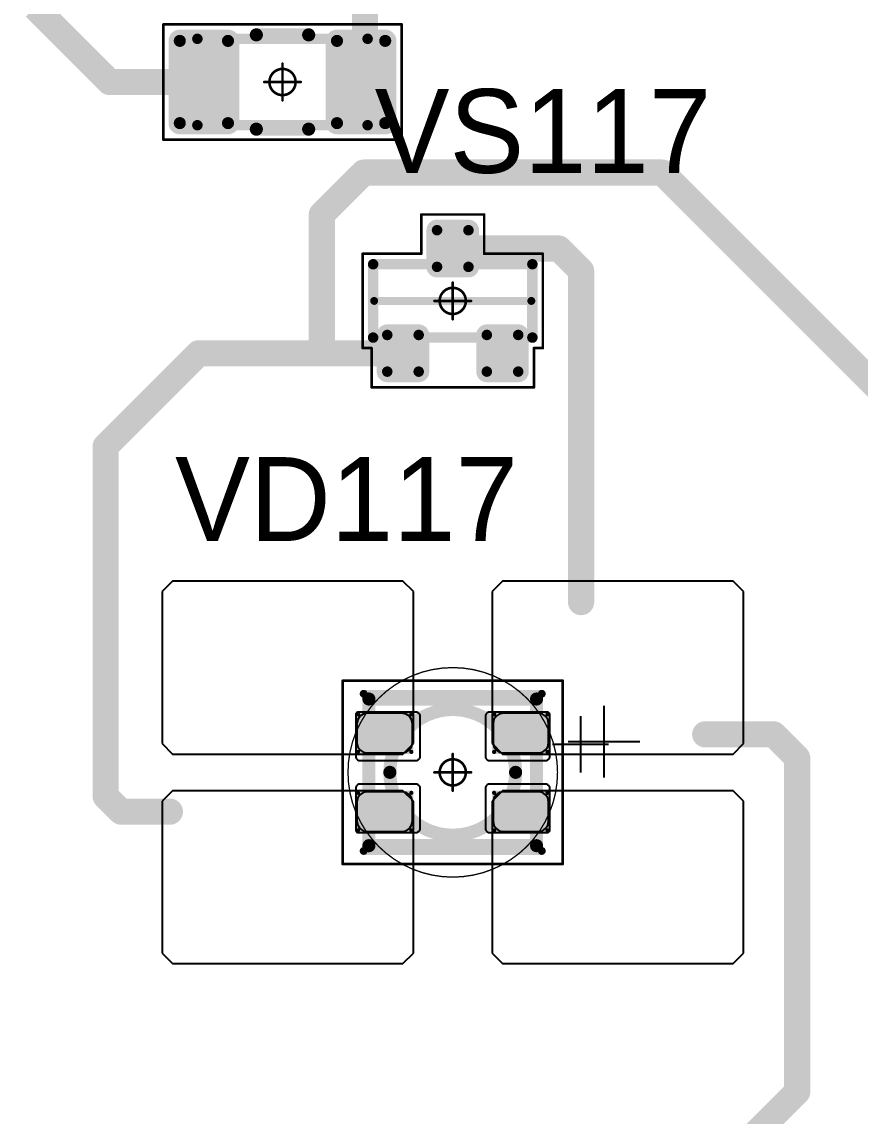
# Model space of a CAD drawing. Header units: millimetres. Extents: x 0 to 400, y 0 to 514.
# Drawn here: x 191.77 to 207.78, y 125.94 to 146.83 of the extents above; entities that cross this region are included whole.
import ezdxf

# ---------------------------------------------------------------- set-up
doc = ezdxf.new("R2010")
doc.units = ezdxf.units.MM
for name, color, linetype in [('Mechanical13', 56, 'Continuous'), ('Mechanical15', 56, 'Continuous'), ('Mechanical2', 216, 'Continuous'), ('TopLayer', 1, 'Continuous'), ('TopOverlay', 2, 'Continuous'), ('TopPaste', 8, 'Continuous'), ('TopSolder', 216, 'Continuous')]:
    doc.layers.add(name, color=color, linetype=linetype)

# ---------------------------------------------------------------- blocks, each defined once
blk = doc.blocks.new('SOT23_65')
at = {"layer": 'Mechanical13', "const_width": 0.2}
for points in [[(-0.7, 1.52), (0.7, 1.52)], [(-0.7, 1.52), (-0.7, -1.52)], [(0.7, 1.52), (0.7, -1.52)], [(-0.7, -1.52), (0.7, -1.52)]]:
    blk.add_lwpolyline(points, dxfattribs=at)
at = {"layer": 'Mechanical13', "const_width": 0.1}
for points in [[(-0.75, 1.52, 1), (-0.65, 1.52, 1)], [(-0.75, 1.52, 1), (-0.65, 1.52, 1)], [(0.65, 1.52, 1), (0.75, 1.52, 1)], [(0.65, 1.52, 1), (0.75, 1.52, 1)], [(-0.75, -1.52, 1), (-0.65, -1.52, 1)], [(-0.75, -1.52, 1), (-0.65, -1.52, 1)], [(0.65, -1.52, 1), (0.75, -1.52, 1)], [(0.65, -1.52, 1), (0.75, -1.52, 1)]]:
    blk.add_lwpolyline(points, format="xyb", close=True, dxfattribs=at)
at = {"layer": 'Mechanical15', "const_width": 0.05}
for points in [[(-0.9, 1.72), (-0.9, 1.55)], [(-0.9, 1.72), (0.9, 1.72)], [(0.9, 1.72), (0.9, 0.6)], [(-1.65, 1.55), (-1.65, -1.55)], [(-1.65, 1.55), (-0.9, 1.55)], [(0.9, 0.6), (1.65, 0.6)], [(1.65, 0.6), (1.65, -0.6)], [(0, 0.35), (0, -0.35)], [(-0.35, 0), (0.35, 0)], [(0.9, -0.6), (1.65, -0.6)], [(0.9, -0.6), (0.9, -1.72)], [(-1.65, -1.55), (-0.9, -1.55)], [(-0.9, -1.55), (-0.9, -1.72)], [(-0.9, -1.72), (0.9, -1.72)]]:
    blk.add_lwpolyline(points, dxfattribs=at)
at = {"layer": 'Mechanical15'}
for points, const_width in [([(-0.913, 1.72, 1), (-0.888, 1.72, 1)], 0.025), ([(-0.913, 1.72, 1), (-0.888, 1.72, 1)], 0.025), ([(0.888, 1.72, 1), (0.913, 1.72, 1)], 0.025), ([(0.888, 1.72, 1), (0.913, 1.72, 1)], 0.025), ([(-1.662, 1.55, 1), (-1.637, 1.55, 1)], 0.025), ([(-1.662, 1.55, 1), (-1.637, 1.55, 1)], 0.025), ([(-0.913, 1.55, 1), (-0.888, 1.55, 1)], 0.025), ([(-0.913, 1.55, 1), (-0.888, 1.55, 1)], 0.025), ([(0.888, 0.6, 1), (0.913, 0.6, 1)], 0.025), ([(0.888, 0.6, 1), (0.913, 0.6, 1)], 0.025), ([(1.637, 0.6, 1), (1.662, 0.6, 1)], 0.025), ([(1.637, 0.6, 1), (1.662, 0.6, 1)], 0.025), ([(0.25, 0, 1), (-0.25, 0, 1)], 0.05), ([(-0.012, 0.35, 1), (0.012, 0.35, 1)], 0.025), ([(-0.362, 0, 1), (-0.337, 0, 1)], 0.025), ([(-0.262, 0, 1), (-0.238, 0, 1)], 0.025), ([(0.238, 0, 1), (0.262, 0, 1)], 0.025), ([(0.337, 0, 1), (0.362, 0, 1)], 0.025), ([(-0.012, -0.35, 1), (0.012, -0.35, 1)], 0.025), ([(0.888, -0.6, 1), (0.913, -0.6, 1)], 0.025), ([(0.888, -0.6, 1), (0.913, -0.6, 1)], 0.025), ([(1.637, -0.6, 1), (1.662, -0.6, 1)], 0.025), ([(1.637, -0.6, 1), (1.662, -0.6, 1)], 0.025), ([(-1.662, -1.55, 1), (-1.637, -1.55, 1)], 0.025), ([(-1.662, -1.55, 1), (-1.637, -1.55, 1)], 0.025), ([(-0.913, -1.55, 1), (-0.888, -1.55, 1)], 0.025), ([(-0.913, -1.55, 1), (-0.888, -1.55, 1)], 0.025), ([(-0.913, -1.72, 1), (-0.888, -1.72, 1)], 0.025), ([(-0.913, -1.72, 1), (-0.888, -1.72, 1)], 0.025), ([(0.888, -1.72, 1), (0.913, -1.72, 1)], 0.025), ([(0.888, -1.72, 1), (0.913, -1.72, 1)], 0.025)]:
    blk.add_lwpolyline(points, format="xyb", close=True, dxfattribs=dict(at, const_width=const_width))
at = {"layer": 'TopLayer', "const_width": 0.1}
for points in [[(-1.4, 1.25, 1), (-1.3, 1.25, 1)], [(-0.7, 1.25, 1), (-0.6, 1.25, 1)], [(-1.4, 0.65, 1), (-1.3, 0.65, 1)], [(-0.7, 0.65, 1), (-0.6, 0.65, 1)], [(0.6, 0.3, 1), (0.7, 0.3, 1)], [(1.3, 0.3, 1), (1.4, 0.3, 1)], [(0.6, -0.3, 1), (0.7, -0.3, 1)], [(1.3, -0.3, 1), (1.4, -0.3, 1)], [(-1.4, -0.65, 1), (-1.3, -0.65, 1)], [(-0.7, -0.65, 1), (-0.6, -0.65, 1)], [(-1.4, -1.25, 1), (-1.3, -1.25, 1)], [(-0.7, -1.25, 1), (-0.6, -1.25, 1)]]:
    blk.add_lwpolyline(points, format="xyb", close=True, dxfattribs=at)
at = {"layer": 'TopLayer'}
for points in [[(-1.35, 1.35), (-1.35, 0.55), (-0.65, 1.35), (-0.65, 0.55)], [(-1.45, 1.25), (-1.45, 0.65), (-0.55, 1.25), (-0.55, 0.65)], [(0.55, 0.3), (0.55, -0.3), (1.45, 0.3), (1.45, -0.3)], [(0.65, 0.4), (0.65, -0.4), (1.35, 0.4), (1.35, -0.4)], [(-1.35, -0.55), (-1.35, -1.35), (-0.65, -0.55), (-0.65, -1.35)], [(-1.45, -0.65), (-1.45, -1.25), (-0.55, -0.65), (-0.55, -1.25)]]:
    blk.add_solid(points, dxfattribs=at)
at = {"layer": 'TopOverlay', "const_width": 0.15}
blk.add_lwpolyline([(0, 1.5), (0, -1.5)], dxfattribs=at)
at = {"layer": 'TopOverlay', "const_width": 0.075}
for points in [[(-0.038, 1.5, 1), (0.038, 1.5, 1)], [(-0.038, -1.5, 1), (0.038, -1.5, 1)]]:
    blk.add_lwpolyline(points, format="xyb", close=True, dxfattribs=at)
at = {"layer": 'TopPaste', "const_width": 0.075}
for points in [[(-1.387, 1.25, 1), (-1.313, 1.25, 1)], [(-0.687, 1.25, 1), (-0.613, 1.25, 1)], [(-1.387, 0.65, 1), (-1.313, 0.65, 1)], [(-0.687, 0.65, 1), (-0.613, 0.65, 1)], [(0.613, 0.3, 1), (0.687, 0.3, 1)], [(1.313, 0.3, 1), (1.387, 0.3, 1)], [(0.613, -0.3, 1), (0.687, -0.3, 1)], [(1.313, -0.3, 1), (1.387, -0.3, 1)], [(-1.387, -0.65, 1), (-1.313, -0.65, 1)], [(-0.687, -0.65, 1), (-0.613, -0.65, 1)], [(-1.387, -1.25, 1), (-1.313, -1.25, 1)], [(-0.687, -1.25, 1), (-0.613, -1.25, 1)]]:
    blk.add_lwpolyline(points, format="xyb", close=True, dxfattribs=at)
at = {"layer": 'TopPaste'}
for points in [[(-1.35, 1.325), (-1.35, 0.575), (-0.65, 1.325), (-0.65, 0.575)], [(-1.425, 1.25), (-1.425, 0.65), (-0.575, 1.25), (-0.575, 0.65)], [(0.575, 0.3), (0.575, -0.3), (1.425, 0.3), (1.425, -0.3)], [(0.65, 0.375), (0.65, -0.375), (1.35, 0.375), (1.35, -0.375)], [(-1.35, -0.575), (-1.35, -1.325), (-0.65, -0.575), (-0.65, -1.325)], [(-1.425, -0.65), (-1.425, -1.25), (-0.575, -0.65), (-0.575, -1.25)]]:
    blk.add_solid(points, dxfattribs=at)
at = {"layer": 'TopSolder', "const_width": 0.202}
for points in [[(-1.451, 1.25, 1), (-1.249, 1.25, 1)], [(-0.751, 1.25, 1), (-0.549, 1.25, 1)], [(-1.451, 0.65, 1), (-1.249, 0.65, 1)], [(-0.751, 0.65, 1), (-0.549, 0.65, 1)], [(0.549, 0.3, 1), (0.751, 0.3, 1)], [(1.249, 0.3, 1), (1.451, 0.3, 1)], [(0.549, -0.3, 1), (0.751, -0.3, 1)], [(1.249, -0.3, 1), (1.451, -0.3, 1)], [(-1.451, -0.65, 1), (-1.249, -0.65, 1)], [(-0.751, -0.65, 1), (-0.549, -0.65, 1)], [(-1.451, -1.25, 1), (-1.249, -1.25, 1)], [(-0.751, -1.25, 1), (-0.549, -1.25, 1)]]:
    blk.add_lwpolyline(points, format="xyb", close=True, dxfattribs=at)
at = {"layer": 'TopSolder'}
for points in [[(-1.35, 1.452), (-1.35, 0.448), (-0.65, 1.452), (-0.65, 0.448)], [(-1.552, 1.25), (-1.552, 0.65), (-0.448, 1.25), (-0.448, 0.65)], [(0.65, 0.502), (0.65, -0.502), (1.35, 0.502), (1.35, -0.502)], [(0.448, 0.3), (0.448, -0.3), (1.552, 0.3), (1.552, -0.3)], [(-1.35, -0.448), (-1.35, -1.452), (-0.65, -0.448), (-0.65, -1.452)], [(-1.552, -0.65), (-1.552, -1.25), (-0.448, -0.65), (-0.448, -1.25)]]:
    blk.add_solid(points, dxfattribs=at)
blk = doc.blocks.new('E65F_238')
at = {"layer": 'Mechanical13'}
for p, q in [((2.441, 1.071), (2.441, 0)), ((1.905, 0.536), (2.976, 0.536))]:
    blk.add_line(p, q, dxfattribs=at)
at = {"layer": 'Mechanical13', "const_width": 0.25}
for points in [[(-1.6, -1.4), (-1.6, 1.4)], [(-1.6, 1.4), (1.6, 1.4)], [(1.6, -1.4), (1.6, 1.4)], [(-1.6, -1.4), (1.6, -1.4)]]:
    blk.add_lwpolyline(points, dxfattribs=at)
at = {"layer": 'Mechanical13'}
for points, const_width in [([(-1.663, 1.4, 1), (-1.538, 1.4, 1)], 0.125), ([(-1.663, 1.4, 1), (-1.538, 1.4, 1)], 0.125), ([(1.537, 1.4, 1), (1.662, 1.4, 1)], 0.125), ([(1.537, 1.4, 1), (1.662, 1.4, 1)], 0.125), ([(1.2, 0, 1), (-1.2, 0, 1)], 0.25), ([(-1.263, 0, 1), (-1.138, 0, 1)], 0.125), ([(1.137, 0, 1), (1.262, 0, 1)], 0.125), ([(-1.663, -1.4, 1), (-1.538, -1.4, 1)], 0.125), ([(-1.663, -1.4, 1), (-1.538, -1.4, 1)], 0.125), ([(1.537, -1.4, 1), (1.662, -1.4, 1)], 0.125), ([(1.537, -1.4, 1), (1.662, -1.4, 1)], 0.125)]:
    blk.add_lwpolyline(points, format="xyb", close=True, dxfattribs=dict(at, const_width=const_width))
at = {"layer": 'Mechanical15', "const_width": 0.05}
for points in [[(-2.1, 1.75), (2.1, 1.75)], [(-2.1, -1.75), (-2.1, 1.75)], [(2.1, -1.75), (2.1, 1.75)], [(0, -0.35), (0, 0.35)], [(0, -0.35), (0, 0.35)], [(-0.35, 0), (0.35, 0)], [(-0.35, 0), (0.35, 0)], [(-2.1, -1.75), (2.1, -1.75)]]:
    blk.add_lwpolyline(points, dxfattribs=at)
at = {"layer": 'Mechanical15'}
for points, const_width in [([(-2.113, 1.75, 1), (-2.088, 1.75, 1)], 0.025), ([(-2.113, 1.75, 1), (-2.088, 1.75, 1)], 0.025), ([(2.087, 1.75, 1), (2.112, 1.75, 1)], 0.025), ([(2.087, 1.75, 1), (2.112, 1.75, 1)], 0.025), ([(0.25, 0, 1), (-0.25, 0, 1)], 0.05), ([(0.25, 0, 1), (-0.25, 0, 1)], 0.05), ([(-0.013, 0.35, 1), (0.012, 0.35, 1)], 0.025), ([(-0.013, 0.35, 1), (0.012, 0.35, 1)], 0.025), ([(-0.363, 0, 1), (-0.338, 0, 1)], 0.025), ([(-0.363, 0, 1), (-0.338, 0, 1)], 0.025), ([(-0.263, 0, 1), (-0.238, 0, 1)], 0.025), ([(-0.263, 0, 1), (-0.238, 0, 1)], 0.025), ([(0.237, 0, 1), (0.262, 0, 1)], 0.025), ([(0.237, 0, 1), (0.262, 0, 1)], 0.025), ([(0.337, 0, 1), (0.362, 0, 1)], 0.025), ([(0.337, 0, 1), (0.362, 0, 1)], 0.025), ([(-0.013, -0.35, 1), (0.012, -0.35, 1)], 0.025), ([(-0.013, -0.35, 1), (0.012, -0.35, 1)], 0.025), ([(-2.113, -1.75, 1), (-2.088, -1.75, 1)], 0.025), ([(-2.113, -1.75, 1), (-2.088, -1.75, 1)], 0.025), ([(2.087, -1.75, 1), (2.112, -1.75, 1)], 0.025), ([(2.087, -1.75, 1), (2.112, -1.75, 1)], 0.025)]:
    blk.add_lwpolyline(points, format="xyb", close=True, dxfattribs=dict(at, const_width=const_width))
at = {"layer": 'TopLayer'}
for p, q in [((-5.35, 3.65), (-5.55, 3.45)), ((-0.95, 3.65), (-5.35, 3.65)), ((-5.35, 3.65), (-5.35, 3.65)), ((-0.75, 3.45), (-0.95, 3.65)), ((0.95, 3.65), (0.75, 3.45)), ((5.35, 3.65), (0.95, 3.65)), ((0.95, 3.65), (0.95, 3.65)), ((5.55, 3.45), (5.35, 3.65)), ((-5.55, 3.45), (-5.55, 3.45)), ((-5.55, 3.45), (-5.55, 0.55)), ((-0.75, 0.55), (-0.75, 3.45)), ((0.75, 3.45), (0.75, 3.45)), ((0.75, 3.45), (0.75, 0.55)), ((5.55, 0.55), (5.55, 3.45)), ((-5.55, 0.55), (-5.35, 0.35)), ((-0.95, 0.35), (-0.75, 0.55)), ((0.75, 0.55), (0.95, 0.35)), ((5.35, 0.35), (5.55, 0.55)), ((-5.35, 0.35), (-0.95, 0.35)), ((0.95, 0.35), (5.35, 0.35)), ((-5.35, -0.35), (-5.55, -0.55)), ((-0.95, -0.35), (-5.35, -0.35)), ((-5.35, -0.35), (-5.35, -0.35)), ((-0.75, -0.55), (-0.95, -0.35)), ((0.95, -0.35), (0.75, -0.55)), ((5.35, -0.35), (0.95, -0.35)), ((0.95, -0.35), (0.95, -0.35)), ((5.55, -0.55), (5.35, -0.35)), ((-5.55, -0.55), (-5.55, -0.55)), ((-5.55, -0.55), (-5.55, -3.45)), ((-0.75, -3.45), (-0.75, -0.55)), ((0.75, -0.55), (0.75, -0.55)), ((0.75, -0.55), (0.75, -3.45)), ((5.55, -3.45), (5.55, -0.55)), ((-5.55, -3.45), (-5.35, -3.65)), ((-0.95, -3.65), (-0.75, -3.45)), ((0.75, -3.45), (0.95, -3.65)), ((5.35, -3.65), (5.55, -3.45)), ((-5.35, -3.65), (-0.95, -3.65)), ((0.95, -3.65), (5.35, -3.65))]:
    blk.add_line(p, q, dxfattribs=at)
at = {"layer": 'TopLayer', "const_width": 0.04}
for points in [[(-1.83, 1.11, 1), (-1.79, 1.11, 1)], [(-0.81, 1.11, 1), (-0.77, 1.11, 1)], [(0.77, 1.11, 1), (0.81, 1.11, 1)], [(1.79, 1.11, 1), (1.83, 1.11, 1)], [(-1.83, 0.39, 1), (-1.79, 0.39, 1)], [(-0.81, 0.39, 1), (-0.77, 0.39, 1)], [(0.77, 0.39, 1), (0.81, 0.39, 1)], [(1.79, 0.39, 1), (1.83, 0.39, 1)], [(-1.83, -0.39, 1), (-1.79, -0.39, 1)], [(-0.81, -0.39, 1), (-0.77, -0.39, 1)], [(0.77, -0.39, 1), (0.81, -0.39, 1)], [(1.79, -0.39, 1), (1.83, -0.39, 1)], [(-1.83, -1.11, 1), (-1.79, -1.11, 1)], [(-0.81, -1.11, 1), (-0.77, -1.11, 1)], [(0.77, -1.11, 1), (0.81, -1.11, 1)], [(1.79, -1.11, 1), (1.83, -1.11, 1)]]:
    blk.add_lwpolyline(points, format="xyb", close=True, dxfattribs=at)
at = {"layer": 'TopLayer'}
for points in [[(-1.85, 1.11), (-1.85, 0.39), (-0.75, 1.11), (-0.75, 0.39)], [(-1.81, 1.15), (-1.81, 0.35), (-0.79, 1.15), (-0.79, 0.35)], [(0.75, 1.11), (0.75, 0.39), (1.85, 1.11), (1.85, 0.39)], [(0.79, 1.15), (0.79, 0.35), (1.81, 1.15), (1.81, 0.35)], [(-1.85, -0.39), (-1.85, -1.11), (-0.75, -0.39), (-0.75, -1.11)], [(-1.81, -0.35), (-1.81, -1.15), (-0.79, -0.35), (-0.79, -1.15)], [(0.75, -0.39), (0.75, -1.11), (1.85, -0.39), (1.85, -1.11)], [(0.79, -0.35), (0.79, -1.15), (1.81, -0.35), (1.81, -1.15)]]:
    blk.add_solid(points, dxfattribs=at)
at = {"layer": 'TopOverlay'}
for p, q in [((2.886, 1.271), (2.886, -0.1)), ((2.2, 0.586), (3.571, 0.586))]:
    blk.add_line(p, q, dxfattribs=at)
at = {"layer": 'TopOverlay', "const_width": 0.15}
for points in [[(-1.7, 1.5), (1.7, 1.5)], [(-1.7, -1.5), (1.7, -1.5)]]:
    blk.add_lwpolyline(points, dxfattribs=at)
at = {"layer": 'TopOverlay', "const_width": 0.075}
for points in [[(-1.738, 1.5, 1), (-1.663, 1.5, 1)], [(1.662, 1.5, 1), (1.737, 1.5, 1)], [(-1.738, -1.5, 1), (-1.663, -1.5, 1)], [(1.662, -1.5, 1), (1.737, -1.5, 1)]]:
    blk.add_lwpolyline(points, format="xyb", close=True, dxfattribs=at)
at = {"layer": 'TopPaste'}
for p, q in [((-1.773, 1.073), (-1.814, 1.011)), ((-1.711, 1.114), (-1.773, 1.073)), ((-1.638, 1.129), (-1.711, 1.114)), ((-0.963, 1.129), (-1.638, 1.129)), ((-0.889, 1.114), (-0.963, 1.129)), ((-0.827, 1.073), (-0.889, 1.114)), ((-0.786, 1.011), (-0.827, 1.073)), ((0.827, 1.073), (0.786, 1.011)), ((0.889, 1.114), (0.827, 1.073)), ((0.962, 1.129), (0.889, 1.114)), ((1.637, 1.129), (0.962, 1.129)), ((1.711, 1.114), (1.637, 1.129)), ((1.773, 1.073), (1.711, 1.114)), ((1.814, 1.011), (1.773, 1.073)), ((-1.814, 1.011), (-1.829, 0.938)), ((-1.829, 0.938), (-1.829, 0.563)), ((-0.771, 0.938), (-0.786, 1.011)), ((-0.771, 0.563), (-0.771, 0.938)), ((0.786, 1.011), (0.771, 0.938)), ((0.771, 0.938), (0.771, 0.563)), ((1.829, 0.938), (1.814, 1.011)), ((1.829, 0.563), (1.829, 0.938)), ((-1.829, 0.563), (-1.814, 0.489)), ((-1.814, 0.489), (-1.773, 0.427)), ((-1.773, 0.427), (-1.711, 0.386)), ((-0.889, 0.386), (-0.827, 0.427)), ((-0.827, 0.427), (-0.786, 0.489)), ((-0.786, 0.489), (-0.771, 0.563)), ((0.771, 0.563), (0.786, 0.489)), ((0.786, 0.489), (0.827, 0.427)), ((0.827, 0.427), (0.889, 0.386)), ((1.711, 0.386), (1.773, 0.427)), ((1.773, 0.427), (1.814, 0.489)), ((1.814, 0.489), (1.829, 0.563)), ((-1.711, 0.386), (-1.638, 0.371)), ((-1.638, 0.371), (-0.963, 0.371)), ((-0.963, 0.371), (-0.889, 0.386)), ((0.889, 0.386), (0.962, 0.371)), ((0.962, 0.371), (1.637, 0.371)), ((1.637, 0.371), (1.711, 0.386)), ((-1.711, -0.386), (-1.773, -0.427)), ((-1.638, -0.371), (-1.711, -0.386)), ((-0.963, -0.371), (-1.638, -0.371)), ((-0.889, -0.386), (-0.963, -0.371)), ((-0.827, -0.427), (-0.889, -0.386)), ((0.889, -0.386), (0.827, -0.427)), ((0.962, -0.371), (0.889, -0.386)), ((1.637, -0.371), (0.962, -0.371)), ((1.711, -0.386), (1.637, -0.371)), ((1.773, -0.427), (1.711, -0.386)), ((-1.814, -0.489), (-1.829, -0.563)), ((-1.829, -0.563), (-1.829, -0.938)), ((-1.773, -0.427), (-1.814, -0.489)), ((-0.786, -0.489), (-0.827, -0.427)), ((-0.771, -0.563), (-0.786, -0.489)), ((-0.771, -0.938), (-0.771, -0.563)), ((0.786, -0.489), (0.771, -0.563)), ((0.771, -0.563), (0.771, -0.938)), ((0.827, -0.427), (0.786, -0.489)), ((1.814, -0.489), (1.773, -0.427)), ((1.829, -0.563), (1.814, -0.489)), ((1.829, -0.938), (1.829, -0.563)), ((-1.829, -0.938), (-1.814, -1.011)), ((-1.814, -1.011), (-1.773, -1.073)), ((-0.827, -1.073), (-0.786, -1.011)), ((-0.786, -1.011), (-0.771, -0.938)), ((0.771, -0.938), (0.786, -1.011)), ((0.786, -1.011), (0.827, -1.073)), ((1.773, -1.073), (1.814, -1.011)), ((1.814, -1.011), (1.829, -0.938)), ((-1.773, -1.073), (-1.711, -1.114)), ((-1.711, -1.114), (-1.638, -1.129)), ((-1.638, -1.129), (-0.963, -1.129)), ((-0.963, -1.129), (-0.889, -1.114)), ((-0.889, -1.114), (-0.827, -1.073)), ((0.827, -1.073), (0.889, -1.114)), ((0.889, -1.114), (0.962, -1.129)), ((0.962, -1.129), (1.637, -1.129)), ((1.637, -1.129), (1.711, -1.114)), ((1.711, -1.114), (1.773, -1.073))]:
    blk.add_line(p, q, dxfattribs=at)
at = {"layer": 'TopSolder'}
for p, q in [((-1.842, 1.129), (-1.85, 1.111)), ((-1.85, 1.111), (-1.85, 1.101)), ((-1.85, 1.101), (-1.85, 1.101)), ((-1.85, 1.101), (-1.85, 0.301)), ((-1.828, 1.143), (-1.842, 1.129)), ((-1.81, 1.151), (-1.828, 1.143)), ((-1.8, 1.151), (-1.81, 1.151)), ((-0.7, 1.151), (-1.8, 1.151)), ((-0.685, 1.151), (-0.7, 1.151)), ((-0.7, 1.151), (-0.7, 1.151)), ((-0.658, 1.139), (-0.685, 1.151)), ((-0.636, 1.118), (-0.658, 1.139)), ((-0.625, 1.09), (-0.636, 1.118)), ((-0.625, 1.076), (-0.625, 1.09)), ((-0.625, 0.301), (-0.625, 1.076)), ((0.636, 1.118), (0.625, 1.09)), ((0.625, 1.09), (0.625, 1.076)), ((0.625, 1.076), (0.625, 1.076)), ((0.625, 1.076), (0.625, 0.301)), ((0.657, 1.139), (0.636, 1.118)), ((0.685, 1.151), (0.657, 1.139)), ((0.7, 1.151), (0.685, 1.151)), ((1.8, 1.151), (0.7, 1.151)), ((1.81, 1.151), (1.8, 1.151)), ((1.8, 1.151), (1.8, 1.151)), ((1.828, 1.143), (1.81, 1.151)), ((1.842, 1.129), (1.828, 1.143)), ((1.85, 1.111), (1.842, 1.129)), ((1.85, 1.101), (1.85, 1.111)), ((1.85, 0.301), (1.85, 1.101)), ((-1.85, 0.301), (-1.85, 0.286)), ((-1.85, 0.286), (-1.839, 0.258)), ((-1.839, 0.258), (-1.818, 0.237)), ((-1.818, 0.237), (-1.79, 0.226)), ((-1.79, 0.226), (-1.775, 0.226)), ((-1.775, 0.226), (-1.775, 0.226)), ((-1.775, 0.226), (-0.7, 0.226)), ((-0.7, 0.226), (-0.685, 0.226)), ((-0.685, 0.226), (-0.658, 0.237)), ((-0.658, 0.237), (-0.636, 0.258)), ((-0.636, 0.258), (-0.625, 0.286)), ((-0.625, 0.286), (-0.625, 0.301)), ((-0.625, 0.301), (-0.625, 0.301)), ((0.625, 0.301), (0.625, 0.286)), ((0.625, 0.286), (0.636, 0.258)), ((0.636, 0.258), (0.657, 0.237)), ((0.657, 0.237), (0.685, 0.226)), ((0.685, 0.226), (0.7, 0.226)), ((0.7, 0.226), (0.7, 0.226)), ((0.7, 0.226), (1.775, 0.226)), ((1.775, 0.226), (1.79, 0.226)), ((1.79, 0.226), (1.817, 0.237)), ((1.817, 0.237), (1.839, 0.258)), ((1.839, 0.258), (1.85, 0.286)), ((1.85, 0.286), (1.85, 0.301)), ((1.85, 0.301), (1.85, 0.301)), ((-1.839, -0.257), (-1.85, -0.285)), ((-1.85, -0.285), (-1.85, -0.299)), ((-1.85, -0.299), (-1.85, -0.299)), ((-1.85, -0.299), (-1.85, -1.099)), ((-1.818, -0.236), (-1.839, -0.257)), ((-1.79, -0.224), (-1.818, -0.236)), ((-1.775, -0.224), (-1.79, -0.224)), ((-0.7, -0.224), (-1.775, -0.224)), ((-0.685, -0.224), (-0.7, -0.224)), ((-0.7, -0.224), (-0.7, -0.224)), ((-0.658, -0.236), (-0.685, -0.224)), ((-0.636, -0.257), (-0.658, -0.236)), ((-0.625, -0.285), (-0.636, -0.257)), ((-0.625, -0.299), (-0.625, -0.285)), ((-0.625, -1.074), (-0.625, -0.299)), ((0.636, -0.257), (0.625, -0.285)), ((0.625, -0.285), (0.625, -0.299)), ((0.625, -0.299), (0.625, -0.299)), ((0.625, -0.299), (0.625, -1.074)), ((0.657, -0.236), (0.636, -0.257)), ((0.685, -0.224), (0.657, -0.236)), ((0.7, -0.224), (0.685, -0.224)), ((1.775, -0.224), (0.7, -0.224)), ((1.79, -0.224), (1.775, -0.224)), ((1.775, -0.224), (1.775, -0.224)), ((1.817, -0.236), (1.79, -0.224)), ((1.839, -0.257), (1.817, -0.236)), ((1.85, -0.285), (1.839, -0.257)), ((1.85, -0.299), (1.85, -0.285)), ((1.85, -1.099), (1.85, -0.299)), ((-1.85, -1.099), (-1.85, -1.109)), ((-1.85, -1.109), (-1.842, -1.128)), ((-1.842, -1.128), (-1.828, -1.142)), ((-1.828, -1.142), (-1.81, -1.149)), ((-1.81, -1.149), (-1.8, -1.149)), ((-1.8, -1.149), (-0.7, -1.149)), ((-1.8, -1.149), (-1.8, -1.149)), ((-0.7, -1.149), (-0.685, -1.149)), ((-0.685, -1.149), (-0.658, -1.138)), ((-0.658, -1.138), (-0.636, -1.117)), ((-0.636, -1.117), (-0.625, -1.089)), ((-0.625, -1.089), (-0.625, -1.074)), ((-0.625, -1.074), (-0.625, -1.074)), ((0.625, -1.074), (0.625, -1.089)), ((0.625, -1.089), (0.636, -1.117)), ((0.636, -1.117), (0.657, -1.138)), ((0.657, -1.138), (0.685, -1.149)), ((0.685, -1.149), (0.7, -1.149)), ((0.7, -1.149), (1.8, -1.149)), ((0.7, -1.149), (0.7, -1.149)), ((1.8, -1.149), (1.81, -1.149)), ((1.81, -1.149), (1.828, -1.142)), ((1.828, -1.142), (1.842, -1.128)), ((1.842, -1.128), (1.85, -1.109)), ((1.85, -1.109), (1.85, -1.099)), ((1.85, -1.099), (1.85, -1.099))]:
    blk.add_line(p, q, dxfattribs=at)
blk = doc.blocks.new('RC1206S_368')
at = {"layer": 'Mechanical13', "const_width": 0.2}
for points in [[(-1.625, 0.825), (-1.625, -0.825)], [(1.625, 0.825), (-1.625, 0.825)], [(1.625, 0.825), (1.625, -0.825)], [(1.625, -0.825), (-1.625, -0.825)]]:
    blk.add_lwpolyline(points, dxfattribs=at)
at = {"layer": 'Mechanical13', "const_width": 0.1}
for points in [[(-1.675, 0.825, 1), (-1.575, 0.825, 1)], [(-1.675, 0.825, 1), (-1.575, 0.825, 1)], [(1.575, 0.825, 1), (1.675, 0.825, 1)], [(1.575, 0.825, 1), (1.675, 0.825, 1)], [(-1.675, -0.825, 1), (-1.575, -0.825, 1)], [(-1.675, -0.825, 1), (-1.575, -0.825, 1)], [(1.575, -0.825, 1), (1.675, -0.825, 1)], [(1.575, -0.825, 1), (1.675, -0.825, 1)]]:
    blk.add_lwpolyline(points, format="xyb", close=True, dxfattribs=at)
at = {"layer": 'Mechanical15', "const_width": 0.05}
for points in [[(-2.275, 1.1), (-2.275, -1.1)], [(2.275, 1.1), (-2.275, 1.1)], [(2.275, 1.1), (2.275, -1.1)], [(0, 0.35), (0, -0.35)], [(0.35, 0), (-0.35, 0)], [(2.275, -1.1), (-2.275, -1.1)]]:
    blk.add_lwpolyline(points, dxfattribs=at)
at = {"layer": 'Mechanical15'}
for points, const_width in [([(-2.287, 1.1, 1), (-2.262, 1.1, 1)], 0.025), ([(-2.287, 1.1, 1), (-2.262, 1.1, 1)], 0.025), ([(2.262, 1.1, 1), (2.287, 1.1, 1)], 0.025), ([(2.262, 1.1, 1), (2.287, 1.1, 1)], 0.025), ([(0.25, 0, 1), (-0.25, 0, 1)], 0.05), ([(-0.012, 0.35, 1), (0.012, 0.35, 1)], 0.025), ([(-0.362, 0, 1), (-0.337, 0, 1)], 0.025), ([(-0.262, 0, 1), (-0.238, 0, 1)], 0.025), ([(0.238, 0, 1), (0.262, 0, 1)], 0.025), ([(0.337, 0, 1), (0.362, 0, 1)], 0.025), ([(-0.012, -0.35, 1), (0.012, -0.35, 1)], 0.025), ([(-2.287, -1.1, 1), (-2.262, -1.1, 1)], 0.025), ([(-2.287, -1.1, 1), (-2.262, -1.1, 1)], 0.025), ([(2.262, -1.1, 1), (2.287, -1.1, 1)], 0.025), ([(2.262, -1.1, 1), (2.287, -1.1, 1)], 0.025)]:
    blk.add_lwpolyline(points, format="xyb", close=True, dxfattribs=dict(at, const_width=const_width))
at = {"layer": 'TopLayer', "const_width": 0.115}
for points in [[(-2.018, 0.785, 1), (-1.903, 0.785, 1)], [(-1.098, 0.785, 1), (-0.983, 0.785, 1)], [(0.983, 0.785, 1), (1.098, 0.785, 1)], [(1.903, 0.785, 1), (2.018, 0.785, 1)], [(-2.018, -0.785, 1), (-1.903, -0.785, 1)], [(-1.098, -0.785, 1), (-0.983, -0.785, 1)], [(0.983, -0.785, 1), (1.098, -0.785, 1)], [(1.903, -0.785, 1), (2.018, -0.785, 1)]]:
    blk.add_lwpolyline(points, format="xyb", close=True, dxfattribs=at)
at = {"layer": 'TopLayer'}
for points in [[(-1.96, -0.9), (-1.04, -0.9), (-1.96, 0.9), (-1.04, 0.9)], [(1.04, -0.9), (1.96, -0.9), (1.04, 0.9), (1.96, 0.9)], [(-2.075, -0.785), (-0.925, -0.785), (-2.075, 0.785), (-0.925, 0.785)], [(0.925, -0.785), (2.075, -0.785), (0.925, 0.785), (2.075, 0.785)]]:
    blk.add_solid(points, dxfattribs=at)
at = {"layer": 'TopOverlay', "const_width": 0.25}
for points in [[(0.5, 0.9), (-0.5, 0.9)], [(0.5, -0.9), (-0.5, -0.9)]]:
    blk.add_lwpolyline(points, dxfattribs=at)
at = {"layer": 'TopOverlay', "const_width": 0.125}
for points in [[(-0.562, 0.9, 1), (-0.437, 0.9, 1)], [(0.437, 0.9, 1), (0.562, 0.9, 1)], [(-0.562, -0.9, 1), (-0.437, -0.9, 1)], [(0.437, -0.9, 1), (0.562, -0.9, 1)]]:
    blk.add_lwpolyline(points, format="xyb", close=True, dxfattribs=at)
at = {"layer": 'TopPaste', "const_width": 0.09}
for points in [[(-2.005, 0.785, 1), (-1.915, 0.785, 1)], [(-1.085, 0.785, 1), (-0.995, 0.785, 1)], [(0.995, 0.785, 1), (1.085, 0.785, 1)], [(1.915, 0.785, 1), (2.005, 0.785, 1)], [(-2.005, -0.785, 1), (-1.915, -0.785, 1)], [(-1.085, -0.785, 1), (-0.995, -0.785, 1)], [(0.995, -0.785, 1), (1.085, -0.785, 1)], [(1.915, -0.785, 1), (2.005, -0.785, 1)]]:
    blk.add_lwpolyline(points, format="xyb", close=True, dxfattribs=at)
at = {"layer": 'TopPaste'}
for points in [[(-1.96, -0.875), (-1.04, -0.875), (-1.96, 0.875), (-1.04, 0.875)], [(1.04, -0.875), (1.96, -0.875), (1.04, 0.875), (1.96, 0.875)], [(-2.05, -0.785), (-0.95, -0.785), (-2.05, 0.785), (-0.95, 0.785)], [(0.95, -0.785), (2.05, -0.785), (0.95, 0.785), (2.05, 0.785)]]:
    blk.add_solid(points, dxfattribs=at)
at = {"layer": 'TopSolder', "const_width": 0.215}
for points in [[(-2.068, 0.785, 1), (-1.853, 0.785, 1)], [(-1.148, 0.785, 1), (-0.933, 0.785, 1)], [(0.933, 0.785, 1), (1.148, 0.785, 1)], [(1.853, 0.785, 1), (2.068, 0.785, 1)], [(-2.068, -0.785, 1), (-1.853, -0.785, 1)], [(-1.148, -0.785, 1), (-0.933, -0.785, 1)], [(0.933, -0.785, 1), (1.148, -0.785, 1)], [(1.853, -0.785, 1), (2.068, -0.785, 1)]]:
    blk.add_lwpolyline(points, format="xyb", close=True, dxfattribs=at)
at = {"layer": 'TopSolder'}
for points in [[(-1.96, -1), (-1.04, -1), (-1.96, 1), (-1.04, 1)], [(1.04, -1), (1.96, -1), (1.04, 1), (1.96, 1)], [(-2.175, -0.785), (-0.825, -0.785), (-2.175, 0.785), (-0.825, 0.785)], [(0.825, -0.785), (2.175, -0.785), (0.825, 0.785), (2.175, 0.785)]]:
    blk.add_solid(points, dxfattribs=at)

msp = doc.modelspace()

# ---------------------------------------------------------------- linework, layer by layer
at = {"layer": 'Mechanical2'}
for points, const_width in [([(202, 132.5, 1), (198, 132.5, 1)], 0.0254), ([(200, 134.5, 1), (200, 134.5, 1)], 0.0005), ([(197.994, 132.5, 1), (198.006, 132.5, 1)], 0.0127), ([(198, 132.5, 1), (198, 132.5, 1)], 0.0005), ([(201.994, 132.5, 1), (202.006, 132.5, 1)], 0.0127), ([(202, 132.5, 1), (202, 132.5, 1)], 0.0005), ([(200, 130.5, 1), (200, 130.5, 1)], 0.0005)]:
    msp.add_lwpolyline(points, format="xyb", close=True, dxfattribs=dict(at, const_width=const_width))
at = {"layer": 'Mechanical2', "const_width": 0.001}
for points in [[(200, 130.5), (200, 134.5)], [(198, 132.5), (202, 132.5)]]:
    msp.add_lwpolyline(points, dxfattribs=at)
at = {"layer": 'TopLayer', "const_width": 0.5}
for points in [[(198.325, 145.754), (198.325, 150.5)], [(192.025, 147.104), (193.45, 145.679)], [(193.45, 145.679), (195.25, 145.679)], [(198.25, 145.679), (198.325, 145.754)], [(197.5, 143.15), (198.3, 143.95)], [(198.3, 143.95), (204, 143.95)], [(204, 143.95), (210.125, 137.825)], [(197.5, 140.5), (197.5, 143.15)], [(200, 142.5), (202.025, 142.5)], [(202.025, 142.5), (202.45, 142.075)], [(202.45, 135.75), (202.45, 142.075)], [(193.375, 138.725), (195.15, 140.5)], [(195.15, 140.5), (199.05, 140.5)], [(193.375, 132.043), (193.375, 138.725)], [(204.819, 133.225), (206.125, 133.225)], [(206.125, 133.225), (206.575, 132.775)], [(206.575, 126.4), (206.575, 132.775)], [(193.375, 132.043), (193.668, 131.75)], [(193.668, 131.75), (194.6, 131.75)], [(205.65, 125.475), (206.575, 126.4)]]:
    msp.add_lwpolyline(points, dxfattribs=at)
at = {"layer": 'TopLayer', "const_width": 0.25}
for points in [[(193.325, 145.679, 1), (193.575, 145.679, 1)], [(193.325, 145.679, 1), (193.575, 145.679, 1)], [(195.125, 145.679, 1), (195.375, 145.679, 1)], [(198.125, 145.679, 1), (198.375, 145.679, 1)], [(198.2, 145.754, 1), (198.45, 145.754, 1)], [(198.2, 145.754, 1), (198.45, 145.754, 1)], [(198.175, 143.95, 1), (198.425, 143.95, 1)], [(198.175, 143.95, 1), (198.425, 143.95, 1)], [(203.875, 143.95, 1), (204.125, 143.95, 1)], [(203.875, 143.95, 1), (204.125, 143.95, 1)], [(197.375, 143.15, 1), (197.625, 143.15, 1)], [(197.375, 143.15, 1), (197.625, 143.15, 1)], [(199.875, 142.5, 1), (200.125, 142.5, 1)], [(201.9, 142.5, 1), (202.15, 142.5, 1)], [(201.9, 142.5, 1), (202.15, 142.5, 1)], [(202.325, 142.075, 1), (202.575, 142.075, 1)], [(202.325, 142.075, 1), (202.575, 142.075, 1)], [(195.025, 140.5, 1), (195.275, 140.5, 1)], [(195.025, 140.5, 1), (195.275, 140.5, 1)], [(197.375, 140.5, 1), (197.625, 140.5, 1)], [(198.925, 140.5, 1), (199.175, 140.5, 1)], [(193.25, 138.725, 1), (193.5, 138.725, 1)], [(193.25, 138.725, 1), (193.5, 138.725, 1)], [(202.325, 135.75, 1), (202.575, 135.75, 1)], [(204.694, 133.225, 1), (204.944, 133.225, 1)], [(206, 133.225, 1), (206.25, 133.225, 1)], [(206, 133.225, 1), (206.25, 133.225, 1)], [(206.45, 132.775, 1), (206.7, 132.775, 1)], [(206.45, 132.775, 1), (206.7, 132.775, 1)], [(193.25, 132.043, 1), (193.5, 132.043, 1)], [(193.25, 132.043, 1), (193.5, 132.043, 1)], [(193.543, 131.75, 1), (193.793, 131.75, 1)], [(193.543, 131.75, 1), (193.793, 131.75, 1)], [(194.475, 131.75, 1), (194.725, 131.75, 1)], [(206.45, 126.4, 1), (206.7, 126.4, 1)], [(206.45, 126.4, 1), (206.7, 126.4, 1)]]:
    msp.add_lwpolyline(points, format="xyb", close=True, dxfattribs=at)

# ---------------------------------------------------------------- block references
for name, p, rotation in [('RC1206S_368', (196.75, 145.679), 180), ('SOT23_65', (200, 141.5), 90), ('E65F_238', (200, 132.5), 360)]:
    msp.add_blockref(name, p, dxfattribs=dict(rotation=rotation))

# ---------------------------------------------------------------- texts
at = {"layer": 'TopOverlay'}
for s, p in [('VS117', (198.51, 143.944)), ('VD117', (194.7, 136.918))]:
    msp.add_text(s, height=1.6, dxfattribs=at).set_placement(p)

doc.saveas('drawing.dxf')
